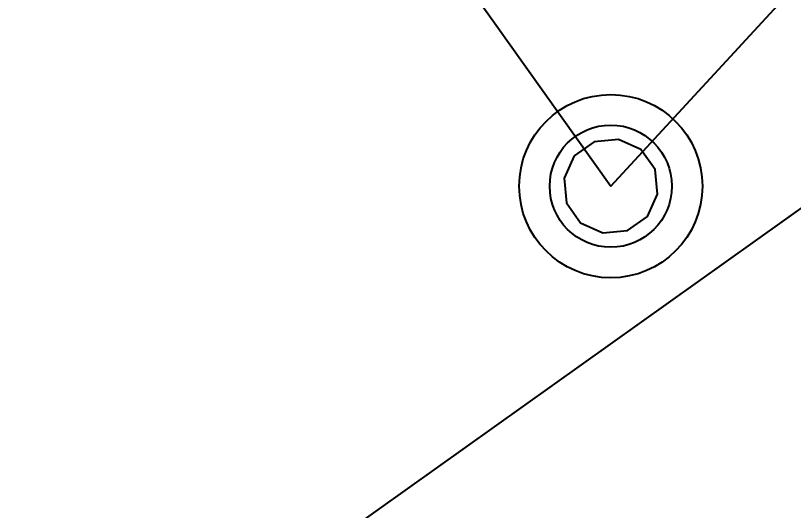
# Model space of a CAD drawing. Header units: feet. Extents: x 2321988 to 2329858, y 6722724 to 6730499.
# Drawn here: x 2326040.47 to 2326061.7, y 6726789.93 to 6726803.43 of the extents above; entities that cross this region are included whole.
import ezdxf

# ---------------------------------------------------------------- set-up
doc = ezdxf.new("R2010")
doc.units = ezdxf.units.FT
doc.header["$MEASUREMENT"] = 0
doc.header["$PDSIZE"] = 5
for name, color, linetype in [('BESS Dimensions', 3, 'Continuous'), ('C-BESS-EQUIPMENT', 255, 'Continuous'), ('Midpoint Site Plan$0$C-ROAD', 8, 'Continuous'), ('Midpoint Site Plan$0$C-SWIR', 8, 'Continuous')]:
    doc.layers.add(name, color=color, linetype=linetype)
doc.styles.add('TG_DIMS', font='arial.ttf')
doc.dimstyles.new('TG-PROPOSED-ANNO', dxfattribs={"dimtxt": 0.1, "dimasz": 0.1, "dimexe": 0.05, "dimexo": 0.05, "dimgap": 0.02, "dimtad": 0, "dimtih": 1, "dimtoh": 1, "dimdsep": 46, "dimtxsty": 'TG_DIMS', "dimcen": 0, "dimclrd": 256, "dimclre": 256, "dimclrt": 256, "dimaunit": 1, "dimadec": 6, "dimazin": 2, "dimtfac": 1, "dimtofl": 0, "dimtmove": 1, "dimatfit": 3, "dimfxl": 1, "dimtolj": 1, "dimtzin": 0, "dimarcsym": 0})

# ---------------------------------------------------------------- blocks, each defined once
blk = doc.blocks.new('*D110')
at = {"layer": 'BESS Dimensions', "lineweight": -2, "transparency": 16777216}
for p, q in [((2325959.342, 6726878.579), (2325907.907, 6726841.932)), ((2325917.781, 6726836.689), (2325957.716, 6726780.639)), ((2326007.722, 6726710.453), (2325967.788, 6726766.503)), ((2326060.888, 6726736.054), (2326009.453, 6726699.407))]:
    blk.add_line(p, q, dxfattribs=at)
at = {"layer": 'BESS Dimensions', "transparency": 16777216}
for points in [[(2325919.139, 6726837.657), (2325916.424, 6726835.722), (2325911.979, 6726844.834)], [(2326009.079, 6726711.42), (2326006.365, 6726709.486), (2326013.525, 6726702.308)]]:
    blk.add_solid(points, dxfattribs=at)
at = {"layer": 'Defpoints', "color": 0, "transparency": 16777216}
for p in [(2325963.414, 6726881.48), (2326064.96, 6726738.955), (2326013.525, 6726702.308)]:
    blk.add_point(p, dxfattribs=at)
at = {"layer": 'BESS Dimensions', "transparency": 16777216, "insert": (2325962.752, 6726773.571), "char_height": 10, "attachment_point": 5, "style": 'TG_DIMS'}
blk.add_mtext("\\A1;175'", dxfattribs=at)

msp = doc.modelspace()

# ---------------------------------------------------------------- linework, layer by layer
at = {"layer": 'C-BESS-EQUIPMENT'}
msp.add_lwpolyline([(2326055.721, 6726799.597), (2326055.443, 6726798.988), (2326055.506, 6726798.321), (2326055.895, 6726797.775), (2326056.504, 6726797.497), (2326057.171, 6726797.561), (2326057.717, 6726797.95), (2326057.995, 6726798.559), (2326057.931, 6726799.226), (2326057.542, 6726799.772), (2326056.933, 6726800.05), (2326056.266, 6726799.986)], close=True, dxfattribs=at)
for radius in [2.5, 1.667]:
    msp.add_circle((2326056.719, 6726798.773), radius, dxfattribs=at)
at = {"layer": 'Midpoint Site Plan$0$C-ROAD'}
msp.add_line((2326190.688, 6726889.927), (2326035.946, 6726779.677), dxfattribs=at)
at = {"layer": 'Midpoint Site Plan$0$C-SWIR'}
for p, q in [((2326056.719, 6726798.773), (2326172.419, 6726924.182)), ((2326007.201, 6726868.274), (2326056.719, 6726798.773))]:
    msp.add_line(p, q, dxfattribs=at)

# ---------------------------------------------------------------- dimensions: what is measured, and where the dimension line sits
at = {"layer": 'BESS Dimensions'}
dim = msp.add_aligned_dim(p1=(2325963.414, 6726881.48), p2=(2326064.96, 6726738.955), distance=-63.155, dimstyle='TG-PROPOSED-ANNO', override={"dimscale": 50, "dimpost": "'"}, dxfattribs=at)
dim.commit()
dim.dimension.update_dxf_attribs({"geometry": '*D110', "text_midpoint": (2325962.752, 6726773.571)})

doc.saveas('drawing.dxf')
